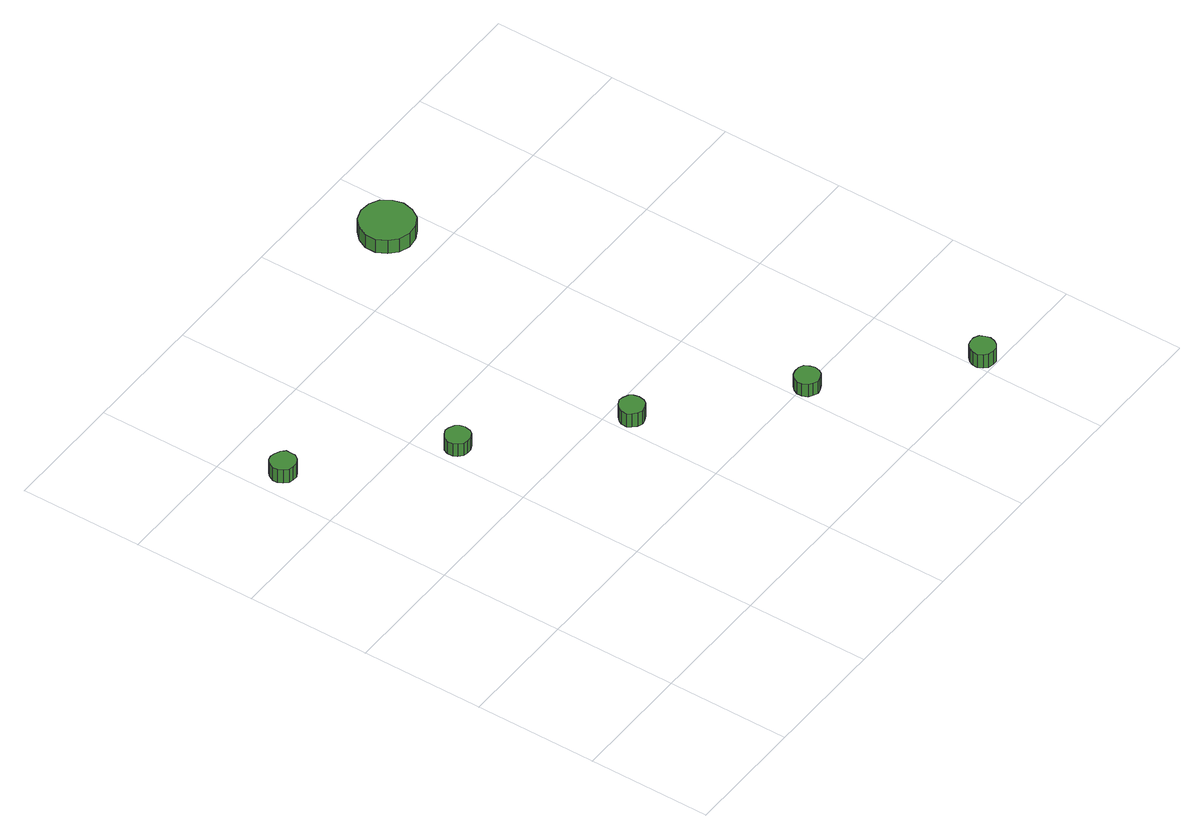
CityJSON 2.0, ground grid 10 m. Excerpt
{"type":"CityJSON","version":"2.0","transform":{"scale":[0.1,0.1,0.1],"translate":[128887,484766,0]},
"CityObjects":{
"tree1":{"type":"SolitaryVegetationObject","attributes":{"function":"something"},"geometry":[{"type":"MultiSurface","lod":"1","boundaries":[[[0,1,2,3,4,5,6,7,8,9,10,11,12,13,14]],[[15,16,17,18,19,20,21,22,23,24,25,26,27,28,29]],[[0,29,28,1]],[[1,28,27,2]],[[2,27,26,3]],[[3,26,25,4]],[[4,25,24,5]],[[5,24,23,6]],[[6,23,22,7]],[[7,22,21,8]],[[8,21,20,9]],[[9,20,19,10]],[[10,19,18,11]],[[11,18,17,12]],[[12,17,16,13]],[[13,16,15,14]],[[14,15,29,0]]]}]},
"tree2":{"type":"SolitaryVegetationObject","attributes":{"function":"something"},"geometry":[{"type":"MultiSurface","lod":"1","boundaries":[[[30,31,32,33,34,35,36,37,38,39,40,41,42,43,44]],[[45,46,47,48,49,50,51,52,53,54,55,56,57,58,59]],[[30,59,58,31]],[[31,58,57,32]],[[32,57,56,33]],[[33,56,55,34]],[[34,55,54,35]],[[35,54,53,36]],[[36,53,52,37]],[[37,52,51,38]],[[38,51,50,39]],[[39,50,49,40]],[[40,49,48,41]],[[41,48,47,42]],[[42,47,46,43]],[[43,46,45,44]],[[44,45,59,30]]]}]},
"tree3":{"type":"SolitaryVegetationObject","attributes":{"function":"something"},"geometry":[{"type":"MultiSurface","lod":"1","boundaries":[[[60,61,62,63,64,65,66,67,68,69,70,71,72,73,74]],[[75,76,77,78,79,80,81,82,83,84,85,86,87,88,89]],[[60,89,88,61]],[[61,88,87,62]],[[62,87,86,63]],[[63,86,85,64]],[[64,85,84,65]],[[65,84,83,66]],[[66,83,82,67]],[[67,82,81,68]],[[68,81,80,69]],[[69,80,79,70]],[[70,79,78,71]],[[71,78,77,72]],[[72,77,76,73]],[[73,76,75,74]],[[74,75,89,60]]]}]},
"tree4":{"type":"SolitaryVegetationObject","attributes":{"function":"something"},"geometry":[{"type":"MultiSurface","lod":"1","boundaries":[[[90,91,92,93,94,95,96,97,98,99,100,101,102,103,104]],[[105,106,107,108,109,110,111,112,113,114,115,116,117,118,119]],[[90,119,118,91]],[[91,118,117,92]],[[92,117,116,93]],[[93,116,115,94]],[[94,115,114,95]],[[95,114,113,96]],[[96,113,112,97]],[[97,112,111,98]],[[98,111,110,99]],[[99,110,109,100]],[[100,109,108,101]],[[101,108,107,102]],[[102,107,106,103]],[[103,106,105,104]],[[104,105,119,90]]]}]},
"tree5":{"type":"SolitaryVegetationObject","attributes":{"function":"something"},"geometry":[{"type":"MultiSurface","lod":"1","boundaries":[[[120,121,122,123,124,125,126,127,128,129,130,131,132,133,134]],[[135,136,137,138,139,140,141,142,143,144,145,146,147,148,149]],[[120,149,148,121]],[[121,148,147,122]],[[122,147,146,123]],[[123,146,145,124]],[[124,145,144,125]],[[125,144,143,126]],[[126,143,142,127]],[[127,142,141,128]],[[128,141,140,129]],[[129,140,139,130]],[[130,139,138,131]],[[131,138,137,132]],[[132,137,136,133]],[[133,136,135,134]],[[134,135,149,120]]]}]},
"tree6":{"type":"SolitaryVegetationObject","attributes":{"function":"something"},"geometry":[{"type":"MultiSurface","lod":"1","boundaries":[[[150,151,152,153,154,155,156,157,158,159,160,161,162,163,164]],[[165,166,167,168,169,170,171,172,173,174,175,176,177,178,179]],[[150,179,178,151]],[[151,178,177,152]],[[152,177,176,153]],[[153,176,175,154]],[[154,175,174,155]],[[155,174,173,156]],[[156,173,172,157]],[[157,172,171,158]],[[158,171,170,159]],[[159,170,169,160]],[[160,169,168,161]],[[161,168,167,162]],[[162,167,166,163]],[[163,166,165,164]],[[164,165,179,150]]]}]}
},
"vertices":[
[29,355,20],[29,359,20],[26,362,20],[22,364,20],[18,365,20],[14,364,20],[11,361,20],[9,357,20],[9,353,20],[11,349,20],[14,346,20],[18,345,20],[22,345,20],[26,347,20],[29,351,20],[29,351,7],[26,347,7],[22,345,7],[18,345,7],[14,346,7],[11,349,7],[9,353,7],[9,357,7],[11,361,7],[14,364,7],[18,365,7],[22,364,7],[26,362,7],[29,359,7],[29,355,7],
[126,269,17],[125,273,17],[123,276,17],[119,278,17],[115,279,17],[111,277,17],[108,275,17],[106,271,17],[106,266,17],[108,263,17],[111,260,17],[115,259,17],[119,259,17],[123,261,17],[125,264,17],[125,264,5],[123,261,5],[119,259,5],[115,259,5],[111,260,5],[108,263,5],[106,266,5],[106,271,5],[108,275,5],[111,277,5],[115,279,5],[119,278,5],[123,276,5],[125,273,5],[126,269,5],
[224,184,17],[223,188,17],[221,191,17],[217,193,17],[213,194,17],[209,192,17],[206,189,17],[204,186,17],[204,181,17],[206,178,17],[209,175,17],[213,173,17],[217,174,17],[221,176,17],[223,179,17],[223,179,4],[221,176,4],[217,174,4],[213,173,4],[209,175,4],[206,178,4],[204,181,4],[204,186,4],[206,189,4],[209,192,4],[213,194,4],[217,193,4],[221,191,4],[223,188,4],[224,184,4],
[322,97,17],[321,101,17],[319,105,17],[315,107,17],[311,107,17],[307,106,17],[304,103,17],[302,99,17],[302,95,17],[304,91,17],[307,89,17],[311,87,17],[315,88,17],[319,90,17],[321,93,17],[321,93,5],[319,90,5],[315,88,5],[311,87,5],[307,89,5],[304,91,5],[302,95,5],[302,99,5],[304,103,5],[307,106,5],[311,107,5],[315,107,5],[319,105,5],[321,101,5],[322,97,5],
[284,433,29],[282,441,29],[277,449,29],[269,453,29],[260,454,29],[251,451,29],[245,445,29],[241,437,29],[241,428,29],[245,420,29],[251,414,29],[260,411,29],[269,412,29],[277,416,29],[282,424,29],[282,424,16],[277,416,16],[269,412,16],[260,411,16],[251,414,16],[245,420,16],[241,428,16],[241,437,16],[245,445,16],[251,451,16],[260,454,16],[269,453,16],[277,449,16],[282,441,16],[284,433,16],
[420,11,17],[419,15,17],[417,19,17],[413,21,17],[409,21,17],[405,20,17],[402,17,17],[400,13,17],[400,9,17],[402,5,17],[405,2,17],[409,1,17],[413,1,17],[417,4,17],[419,7,17],[419,7,4],[417,4,4],[413,1,4],[409,1,4],[405,2,4],[402,5,4],[400,9,4],[400,13,4],[402,17,4],[405,20,4],[409,21,4],[413,21,4],[417,19,4],[419,15,4],[420,11,4]
]}
